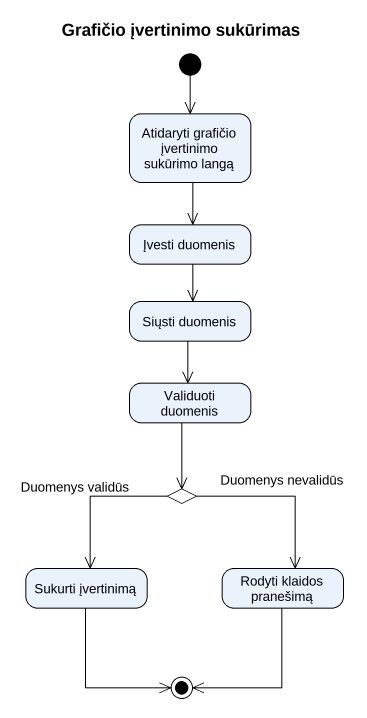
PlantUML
@startuml
title Grafičio įvertinimo sukūrimas
hide empty description
state "Atidaryti grafičio įvertinimo sukūrimo langą" as Atidaryti_grafičio
state "Įvesti duomenis" as Įvesti_duomenis
state "Siųsti duomenis" as Siųsti_duomenis
state "Validuoti duomenis" as Validuoti_duomenis
state choice1 <<choice>>
state "Sukurti įvertinimą" as Sukurti_įvertinimą
state "Rodyti klaidos pranešimą" as Rodyti_klaidos_pranešimą
[*] --> Atidaryti_grafičio
Atidaryti_grafičio --> Įvesti_duomenis
Įvesti_duomenis --> Siųsti_duomenis
Siųsti_duomenis --> Validuoti_duomenis
Validuoti_duomenis --> choice1
choice1 --> Sukurti_įvertinimą : Duomenys validūs
choice1 --> Rodyti_klaidos_pranešimą : Duomenys nevalidūs
Sukurti_įvertinimą --> [*]
Rodyti_klaidos_pranešimą --> [*]
@enduml
